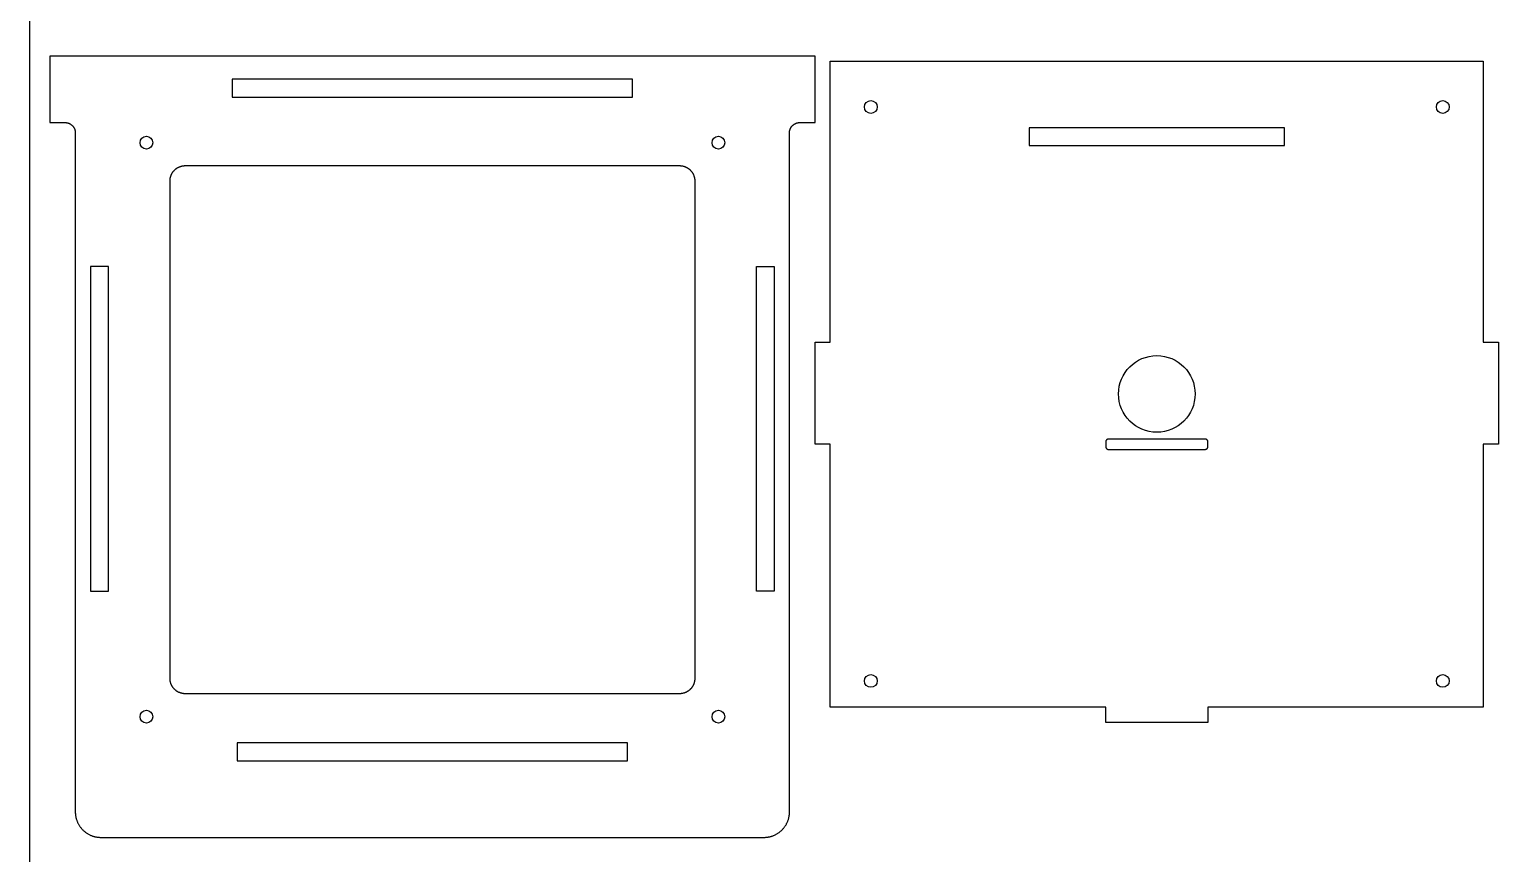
# Model space of a CAD drawing. Extents: x 118 to 718, y 223 to 1123.
# Drawn here: x 118 to 406, y 683.8 to 845.2 of the extents above; entities that cross this region are included whole.
import ezdxf

# ---------------------------------------------------------------- set-up
doc = ezdxf.new("R2010")
doc.units = 0
doc.layers.add('2D$MOD_SUP', color=7, linetype='CONTINUOUS')
doc.layers.add('DEFAULT', color=7, linetype='CONTINUOUS')

msp = doc.modelspace()

# ---------------------------------------------------------------- linework, layer by layer
at = {"layer": '2D$MOD_SUP'}
for p, q in [((267, 840), (122, 840)), ((122, 840), (122, 827)), ((272, 840), (267, 840)), ((272, 827), (272, 840)), ((275, 784), (275, 839)), ((275, 839), (403, 839)), ((403, 839), (403, 784)), ((236.25, 835.5), (157.75, 835.5)), ((157.75, 835.5), (157.75, 832)), ((236.25, 832), (236.25, 835.5)), ((157.75, 832), (236.25, 832)), ((122, 827), (125, 827)), ((125, 827), (125.04, 827)), ((125.04, 827), (125.09, 827)), ((125.09, 827), (125.13, 827)), ((125.13, 827), (125.18, 826.99)), ((125.18, 826.99), (125.23, 826.99)), ((125.23, 826.99), (125.27, 826.98)), ((125.27, 826.98), (125.32, 826.97)), ((125.32, 826.97), (125.36, 826.97)), ((125.36, 826.97), (125.41, 826.96)), ((125.41, 826.96), (125.46, 826.95)), ((125.46, 826.95), (125.5, 826.94)), ((125.5, 826.94), (125.55, 826.92)), ((125.55, 826.92), (125.6, 826.91)), ((125.6, 826.91), (125.64, 826.89)), ((125.64, 826.89), (125.69, 826.88)), ((125.69, 826.88), (125.74, 826.86)), ((125.74, 826.86), (125.78, 826.84)), ((125.78, 826.84), (125.83, 826.82)), ((125.83, 826.82), (125.87, 826.8)), ((125.87, 826.8), (125.92, 826.78)), ((125.92, 826.78), (125.96, 826.75)), ((125.96, 826.75), (126.01, 826.73)), ((126.01, 826.73), (126.05, 826.7)), ((126.05, 826.7), (126.09, 826.67)), ((126.09, 826.67), (126.14, 826.65)), ((126.14, 826.65), (126.18, 826.62)), ((126.18, 826.62), (126.22, 826.58)), ((126.22, 826.58), (126.26, 826.55)), ((267.74, 826.55), (267.78, 826.58)), ((267.78, 826.58), (267.82, 826.62)), ((267.82, 826.62), (267.86, 826.65)), ((267.86, 826.65), (267.91, 826.67)), ((267.91, 826.67), (267.95, 826.7)), ((267.95, 826.7), (267.99, 826.73)), ((267.99, 826.73), (268.04, 826.75)), ((268.04, 826.75), (268.08, 826.78)), ((268.08, 826.78), (268.13, 826.8)), ((268.13, 826.8), (268.17, 826.82)), ((268.17, 826.82), (268.22, 826.84)), ((268.22, 826.84), (268.26, 826.86)), ((268.26, 826.86), (268.31, 826.88)), ((268.31, 826.88), (268.36, 826.89)), ((268.36, 826.89), (268.4, 826.91)), ((268.4, 826.91), (268.45, 826.92)), ((268.45, 826.92), (268.5, 826.94)), ((268.5, 826.94), (268.54, 826.95)), ((268.54, 826.95), (268.59, 826.96)), ((268.59, 826.96), (268.64, 826.97)), ((268.64, 826.97), (268.68, 826.97)), ((268.68, 826.97), (268.73, 826.98)), ((268.73, 826.98), (268.77, 826.99)), ((268.77, 826.99), (268.82, 826.99)), ((268.82, 826.99), (268.87, 827)), ((268.87, 827), (268.91, 827)), ((268.91, 827), (268.96, 827)), ((268.96, 827), (269, 827)), ((269, 827), (272, 827)), ((126.26, 826.55), (126.3, 826.52)), ((126.3, 826.52), (126.34, 826.49)), ((126.34, 826.49), (126.38, 826.45)), ((126.38, 826.45), (126.41, 826.41)), ((126.41, 826.41), (126.45, 826.38)), ((126.45, 826.38), (126.49, 826.34)), ((126.49, 826.34), (126.52, 826.3)), ((126.52, 826.3), (126.55, 826.26)), ((126.55, 826.26), (126.58, 826.22)), ((126.58, 826.22), (126.62, 826.18)), ((126.62, 826.18), (126.65, 826.14)), ((126.65, 826.14), (126.67, 826.09)), ((126.67, 826.09), (126.7, 826.05)), ((126.7, 826.05), (126.73, 826.01)), ((126.73, 826.01), (126.75, 825.96)), ((126.75, 825.96), (126.78, 825.92)), ((126.78, 825.92), (126.8, 825.87)), ((126.8, 825.87), (126.82, 825.83)), ((126.82, 825.83), (126.84, 825.78)), ((126.84, 825.78), (126.86, 825.74)), ((126.86, 825.74), (126.88, 825.69)), ((126.88, 825.69), (126.89, 825.64)), ((126.89, 825.64), (126.91, 825.6)), ((126.91, 825.6), (126.92, 825.55)), ((126.92, 825.55), (126.94, 825.5)), ((126.94, 825.5), (126.95, 825.46)), ((126.95, 825.46), (126.96, 825.41)), ((126.96, 825.41), (126.97, 825.36)), ((126.97, 825.36), (126.97, 825.32)), ((126.97, 825.32), (126.98, 825.27)), ((126.98, 825.27), (126.99, 825.23)), ((126.99, 825.23), (126.99, 825.18)), ((126.99, 825.18), (127, 825.13)), ((127, 825.13), (127, 825.09)), ((127, 825.09), (127, 825.04)), ((127, 825.04), (127, 825)), ((127, 825), (127, 692)), ((267, 825.13), (267.01, 825.18)), ((267, 825.09), (267, 825.13)), ((267, 825.04), (267, 825.09)), ((267, 825), (267, 825.04)), ((267, 692), (267, 825)), ((267.01, 825.23), (267.02, 825.27)), ((267.01, 825.18), (267.01, 825.23)), ((267.02, 825.27), (267.03, 825.32)), ((267.03, 825.36), (267.04, 825.41)), ((267.03, 825.32), (267.03, 825.36)), ((267.04, 825.41), (267.05, 825.46)), ((267.05, 825.46), (267.06, 825.5)), ((267.06, 825.5), (267.08, 825.55)), ((267.08, 825.55), (267.09, 825.6)), ((267.09, 825.6), (267.11, 825.64)), ((267.11, 825.64), (267.12, 825.69)), ((267.12, 825.69), (267.14, 825.74)), ((267.14, 825.74), (267.16, 825.78)), ((267.16, 825.78), (267.18, 825.83)), ((267.18, 825.83), (267.2, 825.87)), ((267.2, 825.87), (267.22, 825.92)), ((267.22, 825.92), (267.25, 825.96)), ((267.25, 825.96), (267.27, 826.01)), ((267.27, 826.01), (267.3, 826.05)), ((267.3, 826.05), (267.33, 826.09)), ((267.33, 826.09), (267.35, 826.14)), ((267.35, 826.14), (267.38, 826.18)), ((267.38, 826.18), (267.42, 826.22)), ((267.42, 826.22), (267.45, 826.26)), ((267.45, 826.26), (267.48, 826.3)), ((267.48, 826.3), (267.51, 826.34)), ((267.51, 826.34), (267.55, 826.38)), ((267.55, 826.38), (267.59, 826.41)), ((267.59, 826.41), (267.62, 826.45)), ((267.62, 826.45), (267.66, 826.49)), ((267.66, 826.49), (267.7, 826.52)), ((267.7, 826.52), (267.74, 826.55)), ((364, 826), (314, 826)), ((314, 826), (314, 822.5)), ((364, 822.5), (364, 826)), ((314, 822.5), (364, 822.5)), ((146.73, 817.92), (146.67, 817.88)), ((146.79, 817.97), (146.73, 817.92)), ((146.86, 818.01), (146.79, 817.97)), ((146.92, 818.05), (146.86, 818.01)), ((146.99, 818.09), (146.92, 818.05)), ((147.06, 818.13), (146.99, 818.09)), ((147.12, 818.16), (147.06, 818.13)), ((147.19, 818.2), (147.12, 818.16)), ((147.26, 818.23), (147.19, 818.2)), ((147.33, 818.26), (147.26, 818.23)), ((147.4, 818.29), (147.33, 818.26)), ((147.47, 818.32), (147.4, 818.29)), ((147.53, 818.34), (147.47, 818.32)), ((147.6, 818.36), (147.53, 818.34)), ((147.67, 818.38), (147.6, 818.36)), ((147.74, 818.4), (147.67, 818.38)), ((147.81, 818.42), (147.74, 818.4)), ((147.88, 818.44), (147.81, 818.42)), ((147.95, 818.45), (147.88, 818.44)), ((148.02, 818.46), (147.95, 818.45)), ((148.09, 818.47), (148.02, 818.46)), ((148.16, 818.48), (148.09, 818.47)), ((148.23, 818.49), (148.16, 818.48)), ((148.3, 818.49), (148.23, 818.49)), ((148.37, 818.5), (148.3, 818.49)), ((148.43, 818.5), (148.37, 818.5)), ((148.5, 818.5), (148.43, 818.5)), ((245.5, 818.5), (148.5, 818.5)), ((245.57, 818.5), (245.5, 818.5)), ((245.63, 818.5), (245.57, 818.5)), ((245.7, 818.49), (245.63, 818.5)), ((245.77, 818.49), (245.7, 818.49)), ((245.84, 818.48), (245.77, 818.49)), ((245.91, 818.47), (245.84, 818.48)), ((245.98, 818.46), (245.91, 818.47)), ((246.05, 818.45), (245.98, 818.46)), ((246.12, 818.44), (246.05, 818.45)), ((246.19, 818.42), (246.12, 818.44)), ((246.26, 818.4), (246.19, 818.42)), ((246.33, 818.38), (246.26, 818.4)), ((246.4, 818.36), (246.33, 818.38)), ((246.47, 818.34), (246.4, 818.36)), ((246.54, 818.32), (246.47, 818.34)), ((246.6, 818.29), (246.54, 818.32)), ((246.67, 818.26), (246.6, 818.29)), ((246.74, 818.23), (246.67, 818.26)), ((246.81, 818.2), (246.74, 818.23)), ((246.88, 818.16), (246.81, 818.2)), ((246.95, 818.13), (246.88, 818.16)), ((247.01, 818.09), (246.95, 818.13)), ((247.08, 818.05), (247.01, 818.09)), ((247.14, 818.01), (247.08, 818.05)), ((247.21, 817.97), (247.14, 818.01)), ((247.27, 817.92), (247.21, 817.97)), ((247.33, 817.88), (247.27, 817.92)), ((145.51, 815.7), (145.5, 815.63)), ((145.5, 815.63), (145.5, 815.57)), ((145.5, 815.57), (145.5, 815.5)), ((145.5, 815.5), (145.5, 718.2)), ((145.52, 815.84), (145.51, 815.77)), ((145.51, 815.77), (145.51, 815.7)), ((145.53, 815.91), (145.52, 815.84)), ((145.54, 815.98), (145.53, 815.91)), ((145.55, 816.05), (145.54, 815.98)), ((145.56, 816.12), (145.55, 816.05)), ((145.58, 816.19), (145.56, 816.12)), ((145.6, 816.26), (145.58, 816.19)), ((145.62, 816.33), (145.6, 816.26)), ((145.64, 816.4), (145.62, 816.33)), ((145.66, 816.47), (145.64, 816.4)), ((145.68, 816.53), (145.66, 816.47)), ((145.71, 816.6), (145.68, 816.53)), ((145.74, 816.67), (145.71, 816.6)), ((145.77, 816.74), (145.74, 816.67)), ((145.8, 816.81), (145.77, 816.74)), ((145.84, 816.88), (145.8, 816.81)), ((145.87, 816.94), (145.84, 816.88)), ((145.91, 817.01), (145.87, 816.94)), ((145.95, 817.08), (145.91, 817.01)), ((145.99, 817.14), (145.95, 817.08)), ((146.03, 817.21), (145.99, 817.14)), ((146.08, 817.27), (146.03, 817.21)), ((146.12, 817.33), (146.08, 817.27)), ((146.17, 817.39), (146.12, 817.33)), ((146.22, 817.45), (146.17, 817.39)), ((146.27, 817.51), (146.22, 817.45)), ((146.32, 817.57), (146.27, 817.51)), ((146.38, 817.62), (146.32, 817.57)), ((146.43, 817.68), (146.38, 817.62)), ((146.49, 817.73), (146.43, 817.68)), ((146.55, 817.78), (146.49, 817.73)), ((146.61, 817.83), (146.55, 817.78)), ((146.67, 817.88), (146.61, 817.83)), ((247.39, 817.83), (247.33, 817.88)), ((247.45, 817.78), (247.39, 817.83)), ((247.51, 817.73), (247.45, 817.78)), ((247.57, 817.68), (247.51, 817.73)), ((247.62, 817.62), (247.57, 817.68)), ((247.68, 817.57), (247.62, 817.62)), ((247.73, 817.51), (247.68, 817.57)), ((247.78, 817.45), (247.73, 817.51)), ((247.83, 817.39), (247.78, 817.45)), ((247.88, 817.33), (247.83, 817.39)), ((247.92, 817.27), (247.88, 817.33)), ((247.97, 817.21), (247.92, 817.27)), ((248.01, 817.14), (247.97, 817.21)), ((248.05, 817.08), (248.01, 817.14)), ((248.09, 817.01), (248.05, 817.08)), ((248.13, 816.94), (248.09, 817.01)), ((248.17, 816.88), (248.13, 816.94)), ((248.2, 816.81), (248.17, 816.88)), ((248.23, 816.74), (248.2, 816.81)), ((248.26, 816.67), (248.23, 816.74)), ((248.29, 816.6), (248.26, 816.67)), ((248.32, 816.53), (248.29, 816.6)), ((248.34, 816.47), (248.32, 816.53)), ((248.36, 816.4), (248.34, 816.47)), ((248.38, 816.33), (248.36, 816.4)), ((248.4, 816.26), (248.38, 816.33)), ((248.42, 816.19), (248.4, 816.26)), ((248.44, 816.12), (248.42, 816.19)), ((248.45, 816.05), (248.44, 816.12)), ((248.46, 815.98), (248.45, 816.05)), ((248.47, 815.91), (248.46, 815.98)), ((248.48, 815.84), (248.47, 815.91)), ((248.49, 815.77), (248.48, 815.84)), ((248.49, 815.7), (248.49, 815.77)), ((248.5, 815.63), (248.49, 815.7)), ((248.5, 815.57), (248.5, 815.63)), ((248.5, 815.5), (248.5, 815.57)), ((248.5, 718.2), (248.5, 815.5)), ((133.5, 798.8), (130, 798.8)), ((130, 798.8), (130, 735.2)), ((133.5, 735.2), (133.5, 798.8)), ((260.5, 735.2), (260.5, 798.8)), ((260.5, 798.8), (264, 798.8)), ((264, 798.8), (264, 735.2)), ((272, 764), (272, 784)), ((272, 784), (275, 784)), ((403, 784), (406, 784)), ((406, 784), (406, 764)), ((275, 764), (272, 764)), ((275, 712.5), (275, 764)), ((406, 764), (403, 764)), ((403, 764), (403, 712.5)), ((130, 735.2), (133.5, 735.2)), ((264, 735.2), (260.5, 735.2)), ((145.5, 718.2), (145.5, 718.13)), ((145.5, 718.13), (145.5, 718.06)), ((145.5, 718.06), (145.51, 718)), ((145.51, 718), (145.51, 717.93)), ((145.51, 717.93), (145.52, 717.86)), ((145.52, 717.86), (145.53, 717.79)), ((145.53, 717.79), (145.54, 717.72)), ((145.54, 717.72), (145.55, 717.65)), ((145.55, 717.65), (145.56, 717.58)), ((145.56, 717.58), (145.58, 717.51)), ((145.58, 717.51), (145.6, 717.44)), ((145.6, 717.44), (145.62, 717.37)), ((145.62, 717.37), (145.64, 717.3)), ((145.64, 717.3), (145.66, 717.23)), ((145.66, 717.23), (145.68, 717.16)), ((145.68, 717.16), (145.71, 717.09)), ((248.29, 717.09), (248.32, 717.16)), ((248.32, 717.16), (248.34, 717.23)), ((248.34, 717.23), (248.36, 717.3)), ((248.36, 717.3), (248.38, 717.37)), ((248.38, 717.37), (248.4, 717.44)), ((248.4, 717.44), (248.42, 717.51)), ((248.42, 717.51), (248.44, 717.58)), ((248.44, 717.58), (248.45, 717.65)), ((248.45, 717.65), (248.46, 717.72)), ((248.46, 717.72), (248.47, 717.79)), ((248.47, 717.79), (248.48, 717.86)), ((248.48, 717.86), (248.49, 717.93)), ((248.49, 718), (248.5, 718.06)), ((248.49, 717.93), (248.49, 718)), ((248.5, 718.13), (248.5, 718.2)), ((248.5, 718.06), (248.5, 718.13)), ((145.71, 717.09), (145.74, 717.02)), ((145.74, 717.02), (145.77, 716.96)), ((145.77, 716.96), (145.8, 716.89)), ((145.8, 716.89), (145.84, 716.82)), ((145.84, 716.82), (145.87, 716.75)), ((145.87, 716.75), (145.91, 716.69)), ((145.91, 716.69), (145.95, 716.62)), ((145.95, 716.62), (145.99, 716.56)), ((145.99, 716.56), (146.03, 716.49)), ((146.03, 716.49), (146.08, 716.43)), ((146.08, 716.43), (146.12, 716.37)), ((146.12, 716.37), (146.17, 716.31)), ((146.17, 716.31), (146.22, 716.25)), ((146.22, 716.25), (146.27, 716.19)), ((146.27, 716.19), (146.32, 716.13)), ((146.32, 716.13), (146.38, 716.08)), ((146.38, 716.08), (146.43, 716.02)), ((146.43, 716.02), (146.49, 715.97)), ((146.49, 715.97), (146.55, 715.92)), ((146.55, 715.92), (146.61, 715.87)), ((146.61, 715.87), (146.67, 715.82)), ((146.67, 715.82), (146.73, 715.77)), ((146.73, 715.77), (146.79, 715.73)), ((146.79, 715.73), (146.86, 715.69)), ((146.86, 715.69), (146.92, 715.65)), ((146.92, 715.65), (146.99, 715.61)), ((146.99, 715.61), (147.06, 715.57)), ((147.06, 715.57), (147.12, 715.53)), ((147.12, 715.53), (147.19, 715.5)), ((147.19, 715.5), (147.26, 715.47)), ((147.26, 715.47), (147.33, 715.44)), ((147.33, 715.44), (147.4, 715.41)), ((147.4, 715.41), (147.47, 715.38)), ((147.47, 715.38), (147.53, 715.36)), ((147.53, 715.36), (147.6, 715.33)), ((147.6, 715.33), (147.67, 715.31)), ((147.67, 715.31), (147.74, 715.29)), ((147.74, 715.29), (147.81, 715.28)), ((147.81, 715.28), (147.88, 715.26)), ((147.88, 715.26), (147.95, 715.25)), ((147.95, 715.25), (148.02, 715.24)), ((148.02, 715.24), (148.09, 715.23)), ((148.09, 715.23), (148.16, 715.22)), ((148.16, 715.22), (148.23, 715.21)), ((148.23, 715.21), (148.3, 715.2)), ((148.3, 715.2), (148.37, 715.2)), ((148.37, 715.2), (148.43, 715.2)), ((148.43, 715.2), (148.5, 715.2)), ((148.5, 715.2), (245.5, 715.2)), ((245.5, 715.2), (245.57, 715.2)), ((245.57, 715.2), (245.63, 715.2)), ((245.63, 715.2), (245.7, 715.2)), ((245.7, 715.2), (245.77, 715.21)), ((245.77, 715.21), (245.84, 715.22)), ((245.84, 715.22), (245.91, 715.23)), ((245.91, 715.23), (245.98, 715.24)), ((245.98, 715.24), (246.05, 715.25)), ((246.05, 715.25), (246.12, 715.26)), ((246.12, 715.26), (246.19, 715.28)), ((246.19, 715.28), (246.26, 715.29)), ((246.26, 715.29), (246.33, 715.31)), ((246.33, 715.31), (246.4, 715.33)), ((246.4, 715.33), (246.47, 715.36)), ((246.47, 715.36), (246.54, 715.38)), ((246.54, 715.38), (246.6, 715.41)), ((246.6, 715.41), (246.67, 715.44)), ((246.67, 715.44), (246.74, 715.47)), ((246.74, 715.47), (246.81, 715.5)), ((246.81, 715.5), (246.88, 715.53)), ((246.88, 715.53), (246.95, 715.57)), ((246.95, 715.57), (247.01, 715.61)), ((247.01, 715.61), (247.08, 715.65)), ((247.08, 715.65), (247.14, 715.69)), ((247.14, 715.69), (247.21, 715.73)), ((247.21, 715.73), (247.27, 715.77)), ((247.27, 715.77), (247.33, 715.82)), ((247.33, 715.82), (247.39, 715.87)), ((247.39, 715.87), (247.45, 715.92)), ((247.45, 715.92), (247.51, 715.97)), ((247.51, 715.97), (247.57, 716.02)), ((247.57, 716.02), (247.62, 716.08)), ((247.62, 716.08), (247.68, 716.13)), ((247.68, 716.13), (247.73, 716.19)), ((247.73, 716.19), (247.78, 716.25)), ((247.78, 716.25), (247.83, 716.31)), ((247.83, 716.31), (247.88, 716.37)), ((247.88, 716.37), (247.92, 716.43)), ((247.92, 716.43), (247.97, 716.49)), ((247.97, 716.49), (248.01, 716.56)), ((248.01, 716.56), (248.05, 716.62)), ((248.05, 716.62), (248.09, 716.69)), ((248.09, 716.69), (248.13, 716.75)), ((248.13, 716.75), (248.17, 716.82)), ((248.17, 716.82), (248.2, 716.89)), ((248.2, 716.89), (248.23, 716.96)), ((248.23, 716.96), (248.26, 717.02)), ((248.26, 717.02), (248.29, 717.09)), ((329, 712.5), (275, 712.5)), ((329, 709.5), (329, 712.5)), ((403, 712.5), (349, 712.5)), ((349, 712.5), (349, 709.5)), ((349, 709.5), (329, 709.5)), ((235.25, 705.5), (158.75, 705.5)), ((158.75, 705.5), (158.75, 702)), ((235.25, 702), (235.25, 705.5)), ((158.75, 702), (235.25, 702)), ((127, 692), (127, 691.89)), ((127, 691.89), (127, 691.77)), ((127, 691.77), (127.01, 691.66)), ((127.01, 691.66), (127.02, 691.55)), ((127.02, 691.55), (127.03, 691.43)), ((127.03, 691.43), (127.05, 691.32)), ((127.05, 691.32), (127.06, 691.2)), ((127.06, 691.2), (127.08, 691.09)), ((266.92, 691.09), (266.94, 691.2)), ((266.94, 691.2), (266.95, 691.32)), ((266.95, 691.32), (266.97, 691.43)), ((266.97, 691.43), (266.98, 691.55)), ((266.98, 691.55), (266.99, 691.66)), ((266.99, 691.66), (267, 691.77)), ((267, 691.89), (267, 692)), ((267, 691.77), (267, 691.89)), ((127.08, 691.09), (127.11, 690.97)), ((127.11, 690.97), (127.13, 690.85)), ((127.13, 690.85), (127.16, 690.74)), ((127.16, 690.74), (127.19, 690.62)), ((127.19, 690.62), (127.23, 690.5)), ((127.23, 690.5), (127.27, 690.39)), ((127.27, 690.39), (127.31, 690.27)), ((127.31, 690.27), (127.35, 690.16)), ((127.35, 690.16), (127.4, 690.04)), ((127.4, 690.04), (127.45, 689.93)), ((127.45, 689.93), (127.5, 689.81)), ((127.5, 689.81), (127.56, 689.7)), ((127.56, 689.7), (127.62, 689.59)), ((127.62, 689.59), (127.68, 689.48)), ((127.68, 689.48), (127.75, 689.37)), ((127.75, 689.37), (127.82, 689.26)), ((127.82, 689.26), (127.89, 689.15)), ((127.89, 689.15), (127.96, 689.05)), ((127.96, 689.05), (128.04, 688.95)), ((128.04, 688.95), (128.12, 688.85)), ((128.12, 688.85), (128.2, 688.75)), ((128.2, 688.75), (128.29, 688.65)), ((128.29, 688.65), (128.37, 688.55)), ((128.37, 688.55), (128.46, 688.46)), ((128.46, 688.46), (128.56, 688.37)), ((128.56, 688.37), (128.65, 688.28)), ((265.35, 688.28), (265.44, 688.37)), ((265.44, 688.37), (265.54, 688.46)), ((265.54, 688.46), (265.63, 688.55)), ((265.63, 688.55), (265.71, 688.65)), ((265.71, 688.65), (265.8, 688.75)), ((265.8, 688.75), (265.88, 688.85)), ((265.88, 688.85), (265.96, 688.95)), ((265.96, 688.95), (266.04, 689.05)), ((266.04, 689.05), (266.11, 689.15)), ((266.11, 689.15), (266.18, 689.26)), ((266.18, 689.26), (266.25, 689.37)), ((266.25, 689.37), (266.32, 689.48)), ((266.32, 689.48), (266.38, 689.59)), ((266.38, 689.59), (266.44, 689.7)), ((266.44, 689.7), (266.5, 689.81)), ((266.5, 689.81), (266.55, 689.93)), ((266.55, 689.93), (266.6, 690.04)), ((266.6, 690.04), (266.65, 690.16)), ((266.65, 690.16), (266.69, 690.27)), ((266.69, 690.27), (266.73, 690.39)), ((266.73, 690.39), (266.77, 690.5)), ((266.77, 690.5), (266.81, 690.62)), ((266.81, 690.62), (266.84, 690.74)), ((266.84, 690.74), (266.87, 690.85)), ((266.87, 690.85), (266.89, 690.97)), ((266.89, 690.97), (266.92, 691.09)), ((128.65, 688.28), (128.75, 688.2)), ((128.75, 688.2), (128.85, 688.12)), ((128.85, 688.12), (128.95, 688.04)), ((128.95, 688.04), (129.05, 687.96)), ((129.05, 687.96), (129.16, 687.88)), ((129.16, 687.88), (129.26, 687.81)), ((129.26, 687.81), (129.37, 687.74)), ((129.37, 687.74), (129.48, 687.68)), ((129.48, 687.68), (129.59, 687.62)), ((129.59, 687.62), (129.7, 687.56)), ((129.7, 687.56), (129.82, 687.5)), ((129.82, 687.5), (129.93, 687.45)), ((129.93, 687.45), (130.04, 687.4)), ((130.04, 687.4), (130.16, 687.35)), ((130.16, 687.35), (130.28, 687.3)), ((130.28, 687.3), (130.39, 687.26)), ((130.39, 687.26), (130.51, 687.23)), ((130.51, 687.23), (130.62, 687.19)), ((130.62, 687.19), (130.74, 687.16)), ((130.74, 687.16), (130.86, 687.13)), ((130.86, 687.13), (130.97, 687.1)), ((130.97, 687.1), (131.09, 687.08)), ((131.09, 687.08), (131.21, 687.06)), ((131.21, 687.06), (131.32, 687.04)), ((131.32, 687.04), (131.44, 687.03)), ((131.44, 687.03), (131.55, 687.02)), ((131.55, 687.02), (131.66, 687.01)), ((131.66, 687.01), (131.78, 687)), ((131.78, 687), (131.89, 687)), ((131.89, 687), (132, 687)), ((132, 687), (262, 687)), ((262, 687), (262.11, 687)), ((262.11, 687), (262.22, 687)), ((262.22, 687), (262.34, 687.01)), ((262.34, 687.01), (262.45, 687.02)), ((262.45, 687.02), (262.56, 687.03)), ((262.56, 687.03), (262.68, 687.04)), ((262.68, 687.04), (262.79, 687.06)), ((262.79, 687.06), (262.91, 687.08)), ((262.91, 687.08), (263.03, 687.1)), ((263.03, 687.1), (263.14, 687.13)), ((263.14, 687.13), (263.26, 687.16)), ((263.26, 687.16), (263.38, 687.19)), ((263.38, 687.19), (263.49, 687.23)), ((263.49, 687.23), (263.61, 687.26)), ((263.61, 687.26), (263.72, 687.3)), ((263.72, 687.3), (263.84, 687.35)), ((263.84, 687.35), (263.96, 687.4)), ((263.96, 687.4), (264.07, 687.45)), ((264.07, 687.45), (264.18, 687.5)), ((264.18, 687.5), (264.3, 687.56)), ((264.3, 687.56), (264.41, 687.62)), ((264.41, 687.62), (264.52, 687.68)), ((264.52, 687.68), (264.63, 687.74)), ((264.63, 687.74), (264.74, 687.81)), ((264.74, 687.81), (264.84, 687.88)), ((264.84, 687.88), (264.95, 687.96)), ((264.95, 687.96), (265.05, 688.04)), ((265.05, 688.04), (265.15, 688.12)), ((265.15, 688.12), (265.25, 688.2)), ((265.25, 688.2), (265.35, 688.28))]:
    msp.add_line(p, q, dxfattribs=at)
msp.add_lwpolyline([(329, 763.5), (329, 763.48), (329, 763.47), (329, 763.45), (329, 763.43), (329.01, 763.42), (329.01, 763.4), (329.01, 763.38), (329.02, 763.37), (329.02, 763.35), (329.03, 763.33), (329.03, 763.32), (329.04, 763.3), (329.05, 763.29), (329.06, 763.27), (329.06, 763.25), (329.07, 763.24), (329.08, 763.23), (329.09, 763.21), (329.1, 763.2), (329.11, 763.18), (329.12, 763.17), (329.13, 763.16), (329.15, 763.15), (329.16, 763.13), (329.17, 763.12), (329.18, 763.11), (329.2, 763.1), (329.21, 763.09), (329.23, 763.08), (329.24, 763.07), (329.25, 763.06), (329.27, 763.06), (329.29, 763.05), (329.3, 763.04), (329.32, 763.03), (329.33, 763.03), (329.35, 763.02), (329.37, 763.02), (329.38, 763.01), (329.4, 763.01), (329.42, 763.01), (329.43, 763), (329.45, 763), (329.47, 763), (329.48, 763), (329.5, 763), (348.5, 763), (348.52, 763), (348.53, 763), (348.55, 763), (348.57, 763), (348.58, 763.01), (348.6, 763.01), (348.62, 763.01), (348.63, 763.02), (348.65, 763.02), (348.67, 763.03), (348.68, 763.03), (348.7, 763.04), (348.71, 763.05), (348.73, 763.06), (348.75, 763.06), (348.76, 763.07), (348.77, 763.08), (348.79, 763.09), (348.8, 763.1), (348.82, 763.11), (348.83, 763.12), (348.84, 763.13), (348.85, 763.15), (348.87, 763.16), (348.88, 763.17), (348.89, 763.18), (348.9, 763.2), (348.91, 763.21), (348.92, 763.23), (348.93, 763.24), (348.94, 763.25), (348.94, 763.27), (348.95, 763.29), (348.96, 763.3), (348.97, 763.32), (348.97, 763.33), (348.98, 763.35), (348.98, 763.37), (348.99, 763.38), (348.99, 763.4), (348.99, 763.42), (349, 763.43), (349, 763.45), (349, 763.47), (349, 763.48), (349, 763.5), (349, 764.5), (349, 764.52), (349, 764.53), (349, 764.55), (349, 764.57), (348.99, 764.58), (348.99, 764.6), (348.99, 764.62), (348.98, 764.63), (348.98, 764.65), (348.97, 764.67), (348.97, 764.68), (348.96, 764.7), (348.95, 764.71), (348.94, 764.73), (348.94, 764.75), (348.93, 764.76), (348.92, 764.77), (348.91, 764.79), (348.9, 764.8), (348.89, 764.82), (348.88, 764.83), (348.87, 764.84), (348.85, 764.85), (348.84, 764.87), (348.83, 764.88), (348.82, 764.89), (348.8, 764.9), (348.79, 764.91), (348.77, 764.92), (348.76, 764.93), (348.75, 764.94), (348.73, 764.94), (348.71, 764.95), (348.7, 764.96), (348.68, 764.97), (348.67, 764.97), (348.65, 764.98), (348.63, 764.98), (348.62, 764.99), (348.6, 764.99), (348.58, 764.99), (348.57, 765), (348.55, 765), (348.53, 765), (348.52, 765), (348.5, 765), (329.5, 765), (329.48, 765), (329.47, 765), (329.45, 765), (329.43, 765), (329.42, 764.99), (329.4, 764.99), (329.38, 764.99), (329.37, 764.98), (329.35, 764.98), (329.33, 764.97), (329.32, 764.97), (329.3, 764.96), (329.29, 764.95), (329.27, 764.94), (329.25, 764.94), (329.24, 764.93), (329.23, 764.92), (329.21, 764.91), (329.2, 764.9), (329.18, 764.89), (329.17, 764.88), (329.16, 764.87), (329.15, 764.85), (329.13, 764.84), (329.12, 764.83), (329.11, 764.82), (329.1, 764.8), (329.09, 764.79), (329.08, 764.77), (329.07, 764.76), (329.06, 764.75), (329.06, 764.73), (329.05, 764.71), (329.04, 764.7), (329.03, 764.68), (329.03, 764.67), (329.02, 764.65), (329.02, 764.63), (329.01, 764.62), (329.01, 764.6), (329.01, 764.58), (329, 764.57), (329, 764.55), (329, 764.53), (329, 764.52), (329, 764.5)], close=True, dxfattribs=at)
for centre, radius in [((282.94, 830.06), 1.25), ((395.06, 830.06), 1.25), ((140.94, 823.06), 1.25), ((253.06, 823.06), 1.25), ((339, 773.85), 7.5), ((282.94, 717.64), 1.25), ((395.06, 717.64), 1.25), ((140.94, 710.64), 1.25), ((253.06, 710.64), 1.25)]:
    msp.add_circle(centre, radius, dxfattribs=at)
at = {"layer": 'DEFAULT'}
msp.add_line((118, 1123), (118, 223), dxfattribs=at)

doc.saveas('drawing.dxf')
